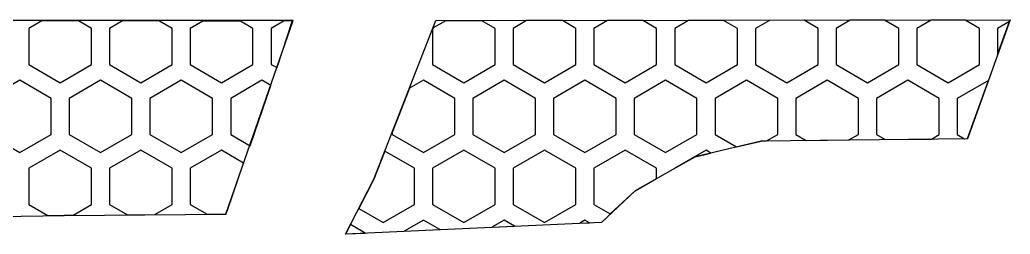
# Model space of a CAD drawing. Extents: x -65 to 65, y -35 to 53.
# Drawn here: x 10 to 64.8, y 40.8 to 52.7 of the extents above; entities that cross this region are included whole.
import ezdxf

# ---------------------------------------------------------------- set-up
doc = ezdxf.new("R2010")
doc.units = 0
for name, color, linetype in [('Polyline_106_Red', 1, 'Continuous'), ('Polyline_108_Red', 1, 'Continuous'), ('Polyline_110_Red', 1, 'Continuous'), ('Polyline_1248_Red', 1, 'Continuous'), ('Polyline_3422_Red', 1, 'Continuous'), ('Polyline_480_Red', 1, 'Continuous'), ('Polyline_482_Red', 1, 'Continuous'), ('Polyline_484_Red', 1, 'Continuous'), ('Polyline_486_Red', 1, 'Continuous'), ('Polyline_488_Red', 1, 'Continuous'), ('Polyline_490_Red', 1, 'Continuous'), ('Polyline_492_Red', 1, 'Continuous'), ('Polyline_494_Red', 1, 'Continuous'), ('Polyline_496_Red', 1, 'Continuous'), ('Polyline_498_Red', 1, 'Continuous'), ('Polyline_500_Red', 1, 'Continuous'), ('Polyline_502_Red', 1, 'Continuous'), ('Polyline_504_Red', 1, 'Continuous'), ('Polyline_506_Red', 1, 'Continuous'), ('Polyline_508_Red', 1, 'Continuous'), ('Polyline_510_Red', 1, 'Continuous'), ('Polyline_512_Red', 1, 'Continuous'), ('Polyline_514_Red', 1, 'Continuous'), ('Polyline_516_Red', 1, 'Continuous'), ('Polyline_518_Red', 1, 'Continuous'), ('Polyline_520_Red', 1, 'Continuous'), ('Polyline_522_Red', 1, 'Continuous'), ('Polyline_524_Red', 1, 'Continuous'), ('Polyline_526_Red', 1, 'Continuous'), ('Polyline_528_Red', 1, 'Continuous'), ('Polyline_68_Red', 1, 'Continuous'), ('Polyline_70_Red', 1, 'Continuous'), ('Polyline_72_Red', 1, 'Continuous'), ('Polyline_74_Red', 1, 'Continuous'), ('Polyline_86_Red', 1, 'Continuous'), ('Polyline_88_Red', 1, 'Continuous'), ('Polyline_90_Red', 1, 'Continuous'), ('Polyline_92_Red', 1, 'Continuous')]:
    doc.layers.add(name, color=color, linetype=linetype)

msp = doc.modelspace()

# ---------------------------------------------------------------- linework, layer by layer
at = {"layer": 'Polyline_106_Red'}
msp.add_lwpolyline([(21.463, 42.066), (21.419, 41.939), (21.533, 42.166), (22.418, 44.772), (21.204, 45.485), (19.472, 44.485), (19.472, 42.485), (20.411, 41.943), (21.474, 41.971)], dxfattribs=at)
at = {"layer": 'Polyline_108_Red'}
msp.add_lwpolyline([(17.502, 41.925), (18.472, 42.485), (18.472, 44.485), (16.74, 45.485), (15.008, 44.485), (15.008, 42.485), (15.994, 41.916), (17.502, 41.925)], close=True, dxfattribs=at)
at = {"layer": 'Polyline_110_Red'}
msp.add_lwpolyline([(12.504, 41.894), (12.991, 41.897), (14.008, 42.485), (14.008, 44.485), (12.276, 45.485), (10.544, 44.485), (10.544, 42.485), (11.596, 41.877), (12.504, 41.894)], close=True, dxfattribs=at)
at = {"layer": 'Polyline_1248_Red'}
msp.add_lwpolyline([(29.613, 43.893), (33.054, 52.647), (64.809, 52.691), (62.457, 46.114), (51.046, 45.983), (47.388, 45.112), (44.078, 43.24), (42.205, 41.497), (28.05, 40.844), (29.613, 43.893)], close=True, dxfattribs=at)
at = {"layer": 'Polyline_3422_Red'}
msp.add_lwpolyline([(8.914, 41.818), (12.504, 41.884), (21.429, 41.959), (25.158, 52.661), (-3.59, 52.658)], dxfattribs=at)
at = {"layer": 'Polyline_480_Red'}
msp.add_lwpolyline([(63.113, 50.217), (63.113, 52.217), (62.316, 52.677), (60.442, 52.675), (59.649, 52.217), (59.649, 50.217), (61.381, 49.217), (63.113, 50.217)], close=True, dxfattribs=at)
at = {"layer": 'Polyline_482_Red'}
msp.add_lwpolyline([(58.649, 50.217), (58.649, 52.217), (57.863, 52.671), (55.967, 52.668), (55.185, 52.217), (55.185, 50.217), (56.917, 49.217), (58.649, 50.217)], close=True, dxfattribs=at)
at = {"layer": 'Polyline_484_Red'}
msp.add_lwpolyline([(54.185, 50.217), (54.185, 52.217), (53.409, 52.665), (51.493, 52.662), (50.721, 52.217), (50.721, 50.217), (52.453, 49.217), (54.185, 50.217)], close=True, dxfattribs=at)
at = {"layer": 'Polyline_486_Red'}
msp.add_lwpolyline([(49.721, 50.217), (49.721, 52.217), (48.955, 52.659), (47.018, 52.656), (46.257, 52.217), (46.257, 50.217), (47.989, 49.217), (49.721, 50.217)], close=True, dxfattribs=at)
at = {"layer": 'Polyline_488_Red'}
msp.add_lwpolyline([(45.257, 50.217), (45.257, 52.217), (44.502, 52.653), (42.543, 52.65), (41.793, 52.217), (41.793, 50.217), (43.525, 49.217), (45.257, 50.217)], close=True, dxfattribs=at)
at = {"layer": 'Polyline_490_Red'}
msp.add_lwpolyline([(40.793, 50.217), (40.793, 52.217), (40.048, 52.647), (38.068, 52.644), (37.329, 52.217), (37.329, 50.217), (39.061, 49.217), (40.793, 50.217)], close=True, dxfattribs=at)
at = {"layer": 'Polyline_492_Red'}
msp.add_lwpolyline([(36.329, 50.217), (36.329, 52.217), (35.595, 52.64), (33.594, 52.638), (32.904, 52.24), (32.865, 52.139), (32.865, 50.217), (34.597, 49.217), (36.329, 50.217)], close=True, dxfattribs=at)
at = {"layer": 'Polyline_494_Red'}
msp.add_lwpolyline([(64.763, 52.592), (64.113, 52.217), (64.113, 50.775), (64.763, 52.592)], close=True, dxfattribs=at)
at = {"layer": 'Polyline_496_Red'}
msp.add_lwpolyline([(60.449, 46.101), (60.881, 46.351), (60.881, 48.351), (59.149, 49.351), (57.417, 48.351), (57.417, 46.351), (57.9, 46.072), (60.449, 46.101)], close=True, dxfattribs=at)
at = {"layer": 'Polyline_498_Red'}
msp.add_lwpolyline([(55.894, 46.049), (56.417, 46.351), (56.417, 48.351), (54.685, 49.351), (52.953, 48.351), (52.953, 46.351), (53.523, 46.022), (55.894, 46.049)], close=True, dxfattribs=at)
at = {"layer": 'Polyline_500_Red'}
msp.add_lwpolyline([(51.045, 45.993), (51.34, 45.997), (51.953, 46.351), (51.953, 48.351), (50.221, 49.351), (48.489, 48.351), (48.489, 46.351), (49.674, 45.667), (51.045, 45.993)], close=True, dxfattribs=at)
at = {"layer": 'Polyline_502_Red'}
msp.add_lwpolyline([(47.489, 46.351), (47.489, 48.351), (45.757, 49.351), (44.025, 48.351), (44.025, 46.351), (45.757, 45.351)], close=True, dxfattribs=at)
at = {"layer": 'Polyline_504_Red'}
msp.add_lwpolyline([(43.025, 46.351), (43.025, 48.351), (41.293, 49.351), (39.561, 48.351), (39.561, 46.351), (41.293, 45.351)], close=True, dxfattribs=at)
at = {"layer": 'Polyline_506_Red'}
msp.add_lwpolyline([(38.561, 46.351), (38.561, 48.351), (36.829, 49.351), (35.097, 48.351), (35.097, 46.351), (36.829, 45.351)], close=True, dxfattribs=at)
at = {"layer": 'Polyline_508_Red'}
msp.add_lwpolyline([(34.097, 46.351), (34.097, 48.351), (32.365, 49.351), (31.594, 48.906), (30.633, 46.46), (30.633, 46.351), (32.365, 45.351), (34.097, 46.351)], close=True, dxfattribs=at)
at = {"layer": 'Polyline_510_Red'}
msp.add_lwpolyline([(62.45, 46.124), (63.602, 49.344), (61.881, 48.351), (61.881, 46.351), (62.278, 46.122), (62.45, 46.124)], close=True, dxfattribs=at)
at = {"layer": 'Polyline_512_Red'}
msp.add_lwpolyline([(47.384, 45.122), (48.258, 45.33), (47.989, 45.485), (46.257, 44.485), (46.257, 44.484), (47.384, 45.122)], close=True, dxfattribs=at)
at = {"layer": 'Polyline_514_Red'}
msp.add_lwpolyline([(44.072, 43.248), (45.257, 43.918), (45.257, 44.485), (43.525, 45.485), (41.793, 44.485), (41.793, 42.485), (42.693, 41.965), (44.072, 43.248)], close=True, dxfattribs=at)
at = {"layer": 'Polyline_516_Red'}
msp.add_lwpolyline([(40.793, 42.485), (40.793, 44.485), (39.061, 45.485), (37.329, 44.485), (37.329, 42.485), (39.061, 41.485)], close=True, dxfattribs=at)
at = {"layer": 'Polyline_518_Red'}
msp.add_lwpolyline([(36.329, 42.485), (36.329, 44.485), (34.597, 45.485), (32.865, 44.485), (32.865, 42.485), (34.597, 41.485)], close=True, dxfattribs=at)
at = {"layer": 'Polyline_520_Red'}
msp.add_lwpolyline([(31.865, 42.485), (31.865, 44.485), (30.228, 45.43), (29.622, 43.889), (28.788, 42.261), (30.133, 41.485), (31.865, 42.485)], close=True, dxfattribs=at)
at = {"layer": 'Polyline_522_Red'}
msp.add_lwpolyline([(41.539, 41.477), (41.293, 41.619), (41.004, 41.452), (41.539, 41.477)], close=True, dxfattribs=at)
at = {"layer": 'Polyline_524_Red'}
msp.add_lwpolyline([(37.405, 41.286), (36.829, 41.619), (36.152, 41.228), (37.405, 41.286)], close=True, dxfattribs=at)
at = {"layer": 'Polyline_526_Red'}
msp.add_lwpolyline([(33.272, 41.095), (32.365, 41.619), (31.3, 41.004), (33.272, 41.095)], close=True, dxfattribs=at)
at = {"layer": 'Polyline_528_Red'}
msp.add_lwpolyline([(28.067, 40.855), (29.138, 40.904), (28.331, 41.37), (28.067, 40.855)], close=True, dxfattribs=at)
at = {"layer": 'Polyline_68_Red'}
msp.add_lwpolyline([(14.008, 50.217), (14.008, 52.217), (13.294, 52.629), (11.262, 52.631), (10.544, 52.217), (10.544, 50.217), (12.276, 49.217), (14.008, 50.217)], close=True, dxfattribs=at)
at = {"layer": 'Polyline_70_Red'}
msp.add_lwpolyline([(18.472, 50.217), (18.472, 52.217), (17.767, 52.624), (15.717, 52.626), (15.008, 52.217), (15.008, 50.217), (16.74, 49.217), (18.472, 50.217)], close=True, dxfattribs=at)
at = {"layer": 'Polyline_72_Red'}
msp.add_lwpolyline([(22.936, 50.217), (22.936, 52.217), (22.24, 52.619), (20.173, 52.621), (19.472, 52.217), (19.472, 50.217), (21.204, 49.217), (22.936, 50.217)], close=True, dxfattribs=at)
at = {"layer": 'Polyline_74_Red'}
msp.add_lwpolyline([(25.155, 52.64), (24.628, 52.616), (23.936, 52.217), (23.936, 50.217), (24.273, 50.048), (25.119, 52.658)], dxfattribs=at)
at = {"layer": 'Polyline_86_Red'}
msp.add_lwpolyline([(23.918, 49.065), (23.436, 49.351), (21.704, 48.351), (21.704, 46.351), (22.782, 45.73)], close=True, dxfattribs=at)
at = {"layer": 'Polyline_88_Red'}
msp.add_lwpolyline([(20.704, 46.351), (20.704, 48.351), (18.972, 49.351), (17.24, 48.351), (17.24, 46.351), (18.972, 45.351)], close=True, dxfattribs=at)
at = {"layer": 'Polyline_90_Red'}
msp.add_lwpolyline([(16.24, 46.351), (16.24, 48.351), (14.508, 49.351), (12.776, 48.351), (12.776, 46.351), (14.508, 45.351)], close=True, dxfattribs=at)
at = {"layer": 'Polyline_92_Red'}
msp.add_lwpolyline([(11.776, 46.351), (11.776, 48.351), (10.044, 49.351), (8.312, 48.351), (8.312, 46.351), (10.044, 45.351)], close=True, dxfattribs=at)

doc.saveas('drawing.dxf')
